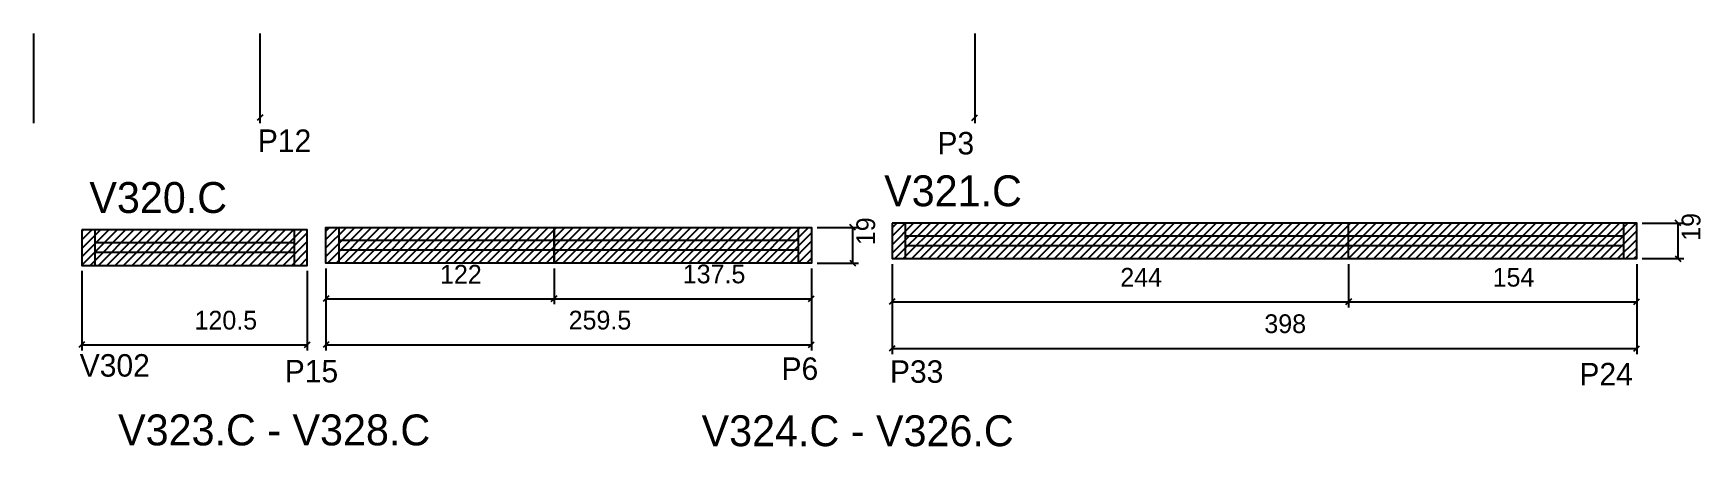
# Model space of a CAD drawing. Header units: metres. Extents: x 3858 to 4749, y 173 to 393.
import ezdxf

# ---------------------------------------------------------------- set-up
doc = ezdxf.new("R2010")
doc.units = ezdxf.units.M
for name, color, linetype in [('5', 7, 'Continuous'), ('COTA', 7, 'Continuous'), ('NOMENCLATURA', 7, 'Continuous'), ('Painéis', 7, 'Continuous'), ('REAPROVEITAMENTO', 7, 'Continuous'), ('SARR_2.2x7', 7, 'Continuous')]:
    doc.layers.add(name, color=color, linetype=linetype)

msp = doc.modelspace()

# ---------------------------------------------------------------- hatches: boundary and pattern name
at = {"layer": 'REAPROVEITAMENTO'}
h = msp.add_hatch(dxfattribs=at)
h.set_pattern_fill('ANSI31')
h.paths.add_polyline_path([(4004.59, 269.46), (4004.59, 288.46), (3884.09, 288.46), (3884.09, 269.46), (4004.59, 269.46)])
h = msp.add_hatch(dxfattribs=at)
h.set_pattern_fill('ANSI31')
h.paths.add_polyline_path([(4274.04, 270.72), (4274.04, 289.72), (4014.54, 289.72), (4014.54, 270.72), (4274.04, 270.72)])
h = msp.add_hatch(dxfattribs=at)
h.set_pattern_fill('ANSI31')
h.paths.add_polyline_path([(4715.11, 273.06), (4715.11, 292.06), (4317.11, 292.06), (4317.11, 273.06), (4715.11, 273.06)])

# ---------------------------------------------------------------- linework, layer by layer
at = {"layer": 'COTA', "color": 4, "lineweight": 25}
for p, q in [((3858.2, 393.33), (3858.2, 345.34)), ((3979.3, 393.33), (3979.3, 345.34)), ((4361.3, 393.33), (4361.3, 345.34)), ((4277.04, 289.72), (4299.16, 289.72)), ((4296.16, 270.72), (4296.16, 289.72)), ((4718.11, 292.06), (4740.23, 292.06)), ((4737.23, 273.06), (4737.23, 292.06)), ((4014.54, 267.72), (4014.54, 248.67)), ((4014.54, 267.72), (4014.54, 224.09)), ((4136.54, 267.72), (4136.54, 248.67)), ((4136.54, 267.72), (4136.54, 248.67)), ((4274.04, 267.72), (4274.04, 248.67)), ((4274.04, 267.72), (4274.04, 224.09)), ((4277.04, 270.72), (4299.16, 270.72)), ((4317.11, 270.06), (4317.11, 222.06)), ((4715.11, 270.06), (4715.11, 222.06)), ((4718.11, 273.06), (4740.23, 273.06)), ((3884.09, 266.46), (3884.09, 224.09)), ((4004.59, 266.46), (4004.59, 224.09)), ((4014.54, 251.67), (4136.54, 251.67)), ((4136.54, 251.67), (4274.04, 251.67)), ((3884.09, 227.09), (4004.59, 227.09)), ((4014.54, 227.09), (4274.04, 227.09)), ((4317.11, 225.06), (4715.11, 225.06))]:
    msp.add_line(p, q, dxfattribs=at)
at = {"layer": 'COTA', "color": 0, "lineweight": 25}
for p, q in [((3980.8, 349.84), (3977.8, 346.84)), ((4359.8, 346.84), (4362.8, 349.84)), ((4297.66, 288.22), (4294.66, 291.22)), ((4738.73, 290.56), (4735.73, 293.56)), ((4294.66, 272.22), (4297.66, 269.22)), ((4735.73, 274.56), (4738.73, 271.56)), ((4016.04, 253.17), (4013.04, 250.17)), ((4135.04, 250.17), (4138.04, 253.17)), ((4138.04, 253.17), (4135.04, 250.17)), ((4272.54, 250.17), (4275.54, 253.17)), ((3885.59, 228.59), (3882.59, 225.59)), ((4003.09, 225.59), (4006.09, 228.59)), ((4016.04, 228.59), (4013.04, 225.59)), ((4272.54, 225.59), (4275.54, 228.59)), ((4318.61, 226.56), (4315.61, 223.56)), ((4713.61, 223.56), (4716.61, 226.56))]:
    msp.add_line(p, q, dxfattribs=at)
at = {"layer": 'Painéis', "color": 200, "lineweight": 25}
msp.add_line((4561.11, 273.06), (4561.11, 292.06), dxfattribs=at)
at = {"layer": 'Painéis', "color": 4, "lineweight": 25}
for p, q in [((4317.11, 270.06), (4317.11, 247.02)), ((4561.11, 270.06), (4561.11, 247.02)), ((4561.11, 270.06), (4561.11, 247.02)), ((4715.11, 270.06), (4715.11, 247.02)), ((4317.11, 250.02), (4561.11, 250.02)), ((4561.11, 250.02), (4715.11, 250.02))]:
    msp.add_line(p, q, dxfattribs=at)
at = {"layer": 'Painéis', "color": 0, "lineweight": 25}
for p, q in [((4318.61, 251.52), (4315.61, 248.52)), ((4559.61, 248.52), (4562.61, 251.52)), ((4562.61, 251.52), (4559.61, 248.52)), ((4713.61, 248.52), (4716.61, 251.52))]:
    msp.add_line(p, q, dxfattribs=at)
at = {"layer": 'Painéis', "color": 200, "lineweight": 25}
for points in [[(3884.09, 288.46), (3884.09, 269.46), (4004.59, 269.46), (4004.59, 288.46), (3884.09, 288.46)], [(4317.11, 292.06), (4317.11, 273.06), (4715.11, 273.06), (4715.11, 292.06), (4317.11, 292.06)]]:
    msp.add_lwpolyline(points, dxfattribs=at)
for points in [[(4136.54, 270.72), (4014.54, 270.72), (4014.54, 289.72), (4136.54, 289.72)], [(4136.54, 289.72), (4274.04, 289.72), (4274.04, 270.72), (4136.54, 270.72)]]:
    msp.add_lwpolyline(points, close=True, dxfattribs=at)
at = {"layer": 'SARR_2.2x7', "color": 40, "lineweight": 25}
for p, q in [((3891.09, 288.46), (3891.09, 269.46)), ((3997.59, 288.46), (3997.59, 269.46)), ((4021.54, 289.72), (4021.54, 270.72)), ((4267.04, 289.72), (4267.04, 270.72)), ((4324.11, 292.06), (4324.11, 273.06)), ((4708.11, 292.06), (4708.11, 273.06)), ((3997.59, 281.46), (3891.09, 281.46)), ((3891.09, 276.46), (3997.59, 276.46)), ((4136.54, 282.72), (4021.54, 282.72)), ((4021.54, 277.72), (4136.54, 277.72)), ((4267.04, 282.72), (4136.54, 282.72)), ((4136.54, 277.72), (4267.04, 277.72)), ((4561.11, 285.06), (4324.11, 285.06)), ((4324.11, 280.06), (4561.11, 280.06)), ((4708.11, 285.06), (4561.11, 285.06)), ((4561.11, 280.06), (4708.11, 280.06))]:
    msp.add_line(p, q, dxfattribs=at)

# ---------------------------------------------------------------- texts
at = {"layer": '5', "color": 5, "lineweight": 25}
for s, p in [('P12', (3978.18, 330.02)), ('P3', (4341.39, 328.69)), ('V302', (3882.98, 210.06)), ('P15', (3992.57, 206.99)), ('P6', (4258.06, 208.31)), ('P33', (4316, 206.75)), ('P24', (4684.48, 205.41))]:
    msp.add_text(s, height=12, rotation=359.99996, dxfattribs=at).set_placement(p)
at = {"layer": 'COTA', "color": 240, "lineweight": 25}
for p in [(4308.07, 280.22), (4749.15, 282.56)]:
    msp.add_text('19', height=10, rotation=90, dxfattribs=at).set_placement(p)
for s, p in [('122', (4075.54, 259.73)), ('137.5', (4205.29, 259.89)), ('120.5', (3944.34, 235.2)), ('259.5', (4144.29, 235.23)), ('398', (4516.11, 233.31))]:
    msp.add_text(s, height=10, dxfattribs=at).set_placement(p)
at = {"layer": 'NOMENCLATURA', "color": 7, "lineweight": 25}
for s, p in [('V320.C', (3888.15, 297.44)), ('V321.C', (4312.93, 301.03)), ('V323.C - V328.C', (3903.51, 173.34)), ('V324.C - V326.C', (4215.35, 172.91))]:
    msp.add_text(s, height=16.5, dxfattribs=at).set_placement(p)
at = {"layer": 'Painéis', "color": 240, "lineweight": 25}
for s, p in [('244', (4439.11, 258.09)), ('154', (4638.11, 258.13))]:
    msp.add_text(s, height=10, dxfattribs=at).set_placement(p)

doc.saveas('drawing.dxf')
